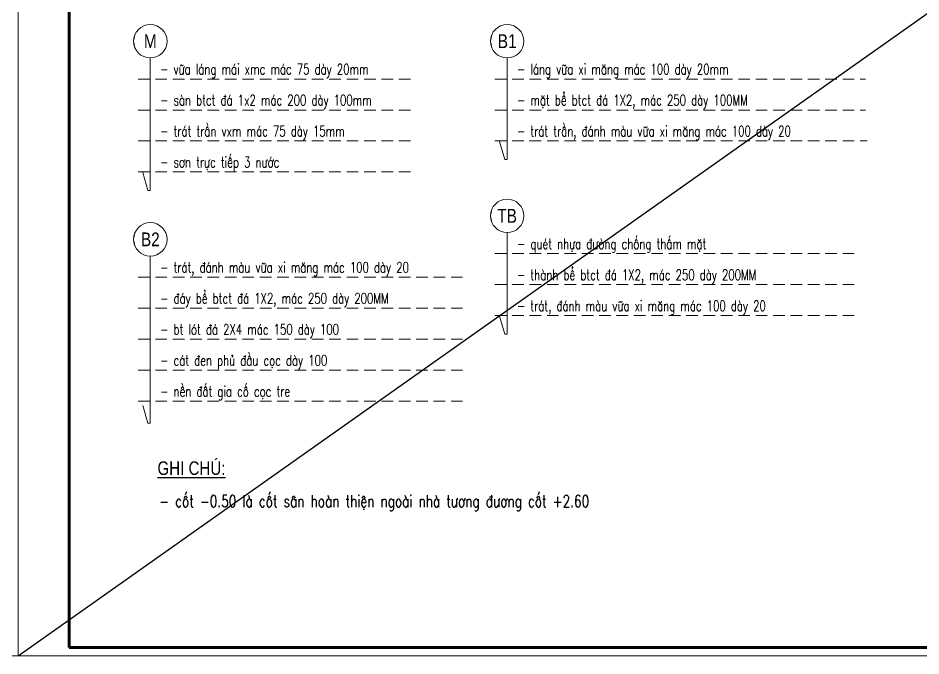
# Model space of a CAD drawing. Header units: millimetres. Extents: x 142758 to 365363, y -504867 to -415100.
# Drawn here: x 221141 to 232822, y -478817 to -470558 of the extents above; entities that cross this region are included whole.
import ezdxf
from ezdxf.enums import TextEntityAlignment as Align

# ---------------------------------------------------------------- set-up
doc = ezdxf.new("R2010")
doc.units = ezdxf.units.MM
doc.header["$LTSCALE"] = 20
doc.header["$MEASUREMENT"] = 0
doc.linetypes.add('ACAD_ISO07W100', pattern=[3, 0, -3])
doc.linetypes.add('HIDDEN', pattern=[0.375, 0.25, -0.125])
doc.layers.get('Defpoints').update_dxf_attribs({"color": 1})
for name, color, linetype, lineweight in [('A-WIPEOUT', 254, 'ACAD_ISO07W100', 0), ('ISO', 153, 'Continuous', 13), ('LC ISO', 153, 'Continuous', 13), ('LC MANH DUT', 35, 'HIDDEN', 5), ('LC Net manh', 16, 'Continuous', 5), ('LC Net thay', 7, 'Continuous', 25), ('LC Text1', 3, 'Continuous', 20), ('LC Text2', 7, 'Continuous', 25)]:
    doc.layers.add(name, color=color, linetype=linetype, lineweight=lineweight)
doc.layers.add('KCS_Plotter', color=11, linetype='Continuous', plot=False)
doc.layers.add('Khungten_LCDI', color=7, linetype='Continuous')
doc.styles.add('General text 2', font='arial_0.ttf')
doc.styles.add('Khungten', font='VHAVAN.TTF', dxfattribs={"width": 0.9, "height": 5000})
doc.styles.add('LC 3', font='vnsimli.shx', dxfattribs={"width": 0.75})
doc.styles.add('T2', font='VHARIAL.TTF', dxfattribs={"width": 0.8})
doc.styles.add('Title', font='VHBLACK.TTF', dxfattribs={"width": 0.8})

# ---------------------------------------------------------------- blocks, each defined once
blk = doc.blocks.new('Nha o can bo nhan vien Trung doan')
at = {"layer": 'Defpoints', "lineweight": 0}
blk.add_lwpolyline([(-1200, -14850), (-1200, 14850), (40800, 14850), (40800, -14850)], close=True, dxfattribs=at)
at = {"layer": 'Khungten_LCDI', "color": 5, "lineweight": 60}
blk.add_lwpolyline([(0, -14650), (0, 14650), (40600, 14650), (40600, -14650)], close=True, dxfattribs=at)
at = {"color": 7, "style": 'Khungten', "width": 0.8}
for tag, p in [('REVISION', (39499, -10746)), ('NGAYHT', (39546, -11609))]:
    blk.add_attdef(tag, text='', height=200, dxfattribs=at).set_placement(p, align=Align.CENTER)
at = {"layer": 'LC Text1', "style": 'Title', "width": 1.485915}
for tag, p, p2 in [('TENBANVE1', (36913, -8886), (40339, -8886)), ('TENBANVE2', (36913, -9562), (40339, -9562))]:
    blk.add_attdef(tag, text='', height=250, dxfattribs=at).set_placement(p, p2, align=Align.FIT)
at = {"layer": 'LC Text1', "style": 'Title', "width": 0.7}
blk.add_attdef('SOBANVE', text='', height=250, dxfattribs=at).set_placement((39562, -13896), align=Align.CENTER)
blk = doc.blocks.new('*U14')
at = {"layer": 'A-WIPEOUT'}
blk.add_lwpolyline([(0, 4.25), (-2.5, 3.44), (-4.04, 1.31), (-4.04, -1.31), (-2.5, -3.44), (0, -4.25), (2.5, -3.44), (4.04, -1.31), (4.04, 1.31), (2.5, 3.44)], close=True, dxfattribs=at)
at = {"layer": 'LC Text1', "style": 'General text 2', "width": 0.8, "flags": 8}
blk.add_attdef('SYMBOL', text='', height=3.5, dxfattribs=at).set_placement((0, 0), align=Align.MIDDLE_CENTER)
blk.add_wipeout([(0, 4.25), (-2.5, 3.44), (-4.04, 1.31), (-4.04, -1.31), (-2.5, -3.44), (0, -4.25), (2.5, -3.44), (4.04, -1.31), (4.04, 1.31), (2.5, 3.44)]).dxf.layer = 'A-WIPEOUT'
at = {"layer": 'LC ISO'}
blk.add_circle((0, 0), 4.25, dxfattribs=at)

msp = doc.modelspace()

# ---------------------------------------------------------------- linework, layer by layer
at = {"layer": 'ISO'}
msp.add_lwpolyline([(222754.3, -475572.6), (222822.2, -475804.5), (222852.4, -475804.5), (222852.4, -473639.5)], dxfattribs=at)
at = {"layer": 'LC MANH DUT', "ltscale": 30}
for p, q in [((222693.1, -471347.4), (226265.5, -471347.4)), ((222693.1, -471347.4), (226265.5, -471347.4)), ((227309.8, -471347.4), (232104.2, -471347.4)), ((227309.8, -471347.4), (232104.2, -471347.4)), ((222693.1, -471748.7), (226265.5, -471748.7)), ((222693.1, -471748.7), (226265.5, -471748.7)), ((227309.8, -471748.7), (232104.2, -471748.7)), ((227309.8, -471748.7), (232104.2, -471748.7)), ((222693.1, -472149.9), (226287.3, -472149.9)), ((227309.8, -472149.9), (232126, -472149.9)), ((222693.1, -472551.2), (226287.3, -472551.2)), ((227309.8, -473608.1), (231978.2, -473608.1)), ((227309.8, -473608.1), (231978.2, -473608.1)), ((222693.1, -473912.6), (226929.6, -473912.6)), ((222693.1, -473912.6), (226929.6, -473912.6)), ((227309.8, -474009.3), (231978.2, -474009.3)), ((227309.8, -474009.3), (231978.2, -474009.3)), ((222693.1, -474313.8), (226929.6, -474313.8)), ((222693.1, -474313.8), (226929.6, -474313.8)), ((227309.8, -474410.6), (232000, -474410.6)), ((222693.1, -474715.1), (226929.6, -474715.1)), ((222693.1, -474715.1), (226929.6, -474715.1)), ((222693.1, -475116.3), (226929.6, -475116.3)), ((222693.1, -475116.3), (226929.6, -475116.3)), ((222693.1, -475517.6), (226929.6, -475517.6)), ((222693.1, -475517.6), (226929.6, -475517.6))]:
    msp.add_line(p, q, dxfattribs=at)

# ---------------------------------------------------------------- block references
at = {"layer": 'LC Net manh'}
ref = msp.add_blockref('*U14', (227469.2, -470858), dxfattribs=dict(at, xscale=50.90382884788228, yscale=50.90382884788228, zscale=50.90382884788228))
ref.add_attrib('SYMBOL', 'B1', dxfattribs={"layer": 'LC Text1', "height": 178.16, "style": 'General text 2', "width": 0.8}).set_placement((227469.2, -470858), align=Align.MIDDLE_CENTER)
at = {"layer": 'LC Net thay', "xscale": 0.55, "yscale": 0.55, "zscale": 0.55}
msp.add_blockref('Nha o can bo nhan vien Trung doan', (198701.3, -470649.3), dxfattribs=at)

# ---------------------------------------------------------------- texts
at = {"layer": 'LC Text1', "color": 3, "style": 'LC 3'}
for s, height, width, p in [('- v÷a l¸ng m¸i xmc m¸c 75 dµy 20mm', 137, 0.7, (222980.3, -471289)), ('- l¸ng v÷a xi m¨ng m¸c 100 dµy 20mm', 137, 0.7, (227597, -471289)), ('- sµn btct ®¸ 1x2 m¸c 200 dµy 100mm', 137, 0.7, (222980.3, -471690.3)), ('- mÆt bÓ btct ®¸ 1X2, m¸c 250 dµy 100MM', 137, 0.7, (227597, -471690.3)), ('- tr¸t trÇn vxm m¸c 75 dµy 15mm', 137, 0.7, (222980.3, -472091.5)), ('- tr¸t trÇn, ®¸nh mµu v÷a xi m¨ng m¸c 100 dµy 20', 137, 0.7, (227597, -472091.5)), ('- s¬n trùc tiÕp 3 n\xadíc', 137, 0.7, (222980.3, -472492.8)), ('- quÐt nhùa ®\xadêng chèng thÊm mÆt', 137, 0.7, (227597, -473549.7)), ('- tr¸t, ®¸nh mµu v÷a xi m¨ng m¸c 100 dµy 20', 137, 0.7, (222980.3, -473854.2)), ('- thµnh bÓ btct ®¸ 1X2, m¸c 250 dµy 200MM', 137, 0.7, (227597, -473950.9)), ('- ®¸y bÓ btct ®¸ 1X2, m¸c 250 dµy 200MM', 137, 0.7, (222980.3, -474255.4)), ('- tr¸t, ®¸nh mµu v÷a xi m¨ng m¸c 100 dµy 20', 137, 0.7, (227597, -474352.2)), ('- bt lãt ®¸ 2X4 m¸c 150 dµy 100', 137, 0.7, (222980.3, -474656.7)), ('- c¸t ®en phñ ®Çu cäc dµy 100', 137, 0.7, (222980.3, -475057.9)), ('- nÒn ®Êt gia cè cäc tre', 137, 0.7, (222980.3, -475459.2)), ('- cèt -0.50 lµ cèt s©n hoµn thiÖn ngoµi nhµ t\xad¬ng ®\xad¬ng cèt +2.60', 153.019, 0.75, (222967.5, -476889.3))]:
    msp.add_text(s, height=height, dxfattribs=dict(at, width=width)).set_placement(p)
at = {"layer": 'LC Text2', "style": 'T2', "width": 0.8}
msp.add_text('%%ughi chó:', height=175, dxfattribs=at).set_placement((223384.9, -476364), align=Align.MIDDLE)

# ---------------------------------------------------------------- next in the draw order: linework, layer by layer
at = {"layer": 'ISO'}
msp.add_lwpolyline([(227371.1, -472156.7), (227438.9, -472388.6), (227469.2, -472388.6), (227469.2, -471074.4)], dxfattribs=at)

# ---------------------------------------------------------------- next in the draw order: block references
at = {"layer": 'LC Net manh'}
ref = msp.add_blockref('*U14', (227469.2, -473118.7), dxfattribs=dict(at, xscale=50.90382884788228, yscale=50.90382884788228, zscale=50.90382884788228))
ref.add_attrib('SYMBOL', 'TB', dxfattribs={"layer": 'LC Text1', "height": 178.16, "style": 'General text 2', "width": 0.8}).set_placement((227469.2, -473118.7), align=Align.MIDDLE_CENTER)
ref = msp.add_blockref('*U14', (222852.4, -473423.2), dxfattribs=dict(at, xscale=50.90382884788228, yscale=50.90382884788228, zscale=50.90382884788228))
ref.add_attrib('SYMBOL', 'B2', dxfattribs={"layer": 'LC Text1', "height": 178.16, "style": 'General text 2', "width": 0.8}).set_placement((222852.4, -473423.2), align=Align.MIDDLE_CENTER)

# ---------------------------------------------------------------- next in the draw order: linework, layer by layer
at = {"layer": 'ISO'}
msp.add_lwpolyline([(227371.1, -474417.4), (227438.9, -474649.2), (227469.2, -474649.2), (227469.2, -473335)], dxfattribs=at)

# ---------------------------------------------------------------- next in the draw order: block references
at = {"layer": 'LC Net thay', "xscale": 0.55, "yscale": 0.55, "zscale": 0.55}
msp.add_blockref('Nha o can bo nhan vien Trung doan', (221801.3, -470649.3), dxfattribs=at)

# ---------------------------------------------------------------- next in the draw order: block references
at = {"layer": 'LC Net manh'}
ref = msp.add_blockref('*U14', (222852.4, -470858), dxfattribs=dict(at, xscale=50.90382884788228, yscale=50.90382884788228, zscale=50.90382884788228))
ref.add_attrib('SYMBOL', 'M', dxfattribs={"layer": 'LC Text1', "height": 178.2, "style": 'General text 2', "width": 0.8}).set_placement((222852.4, -470858), align=Align.MIDDLE_CENTER)

# ---------------------------------------------------------------- next in the draw order: linework, layer by layer
at = {"layer": 'ISO'}
msp.add_lwpolyline([(222754.3, -472558), (222822.2, -472789.8), (222852.4, -472789.8), (222852.4, -471074.4)], dxfattribs=at)
at = {"layer": 'KCS_Plotter', "ltscale": 2}
msp.add_line((221141.3, -478816.8), (244241.3, -462481.8), dxfattribs=at)

doc.saveas('drawing.dxf')
